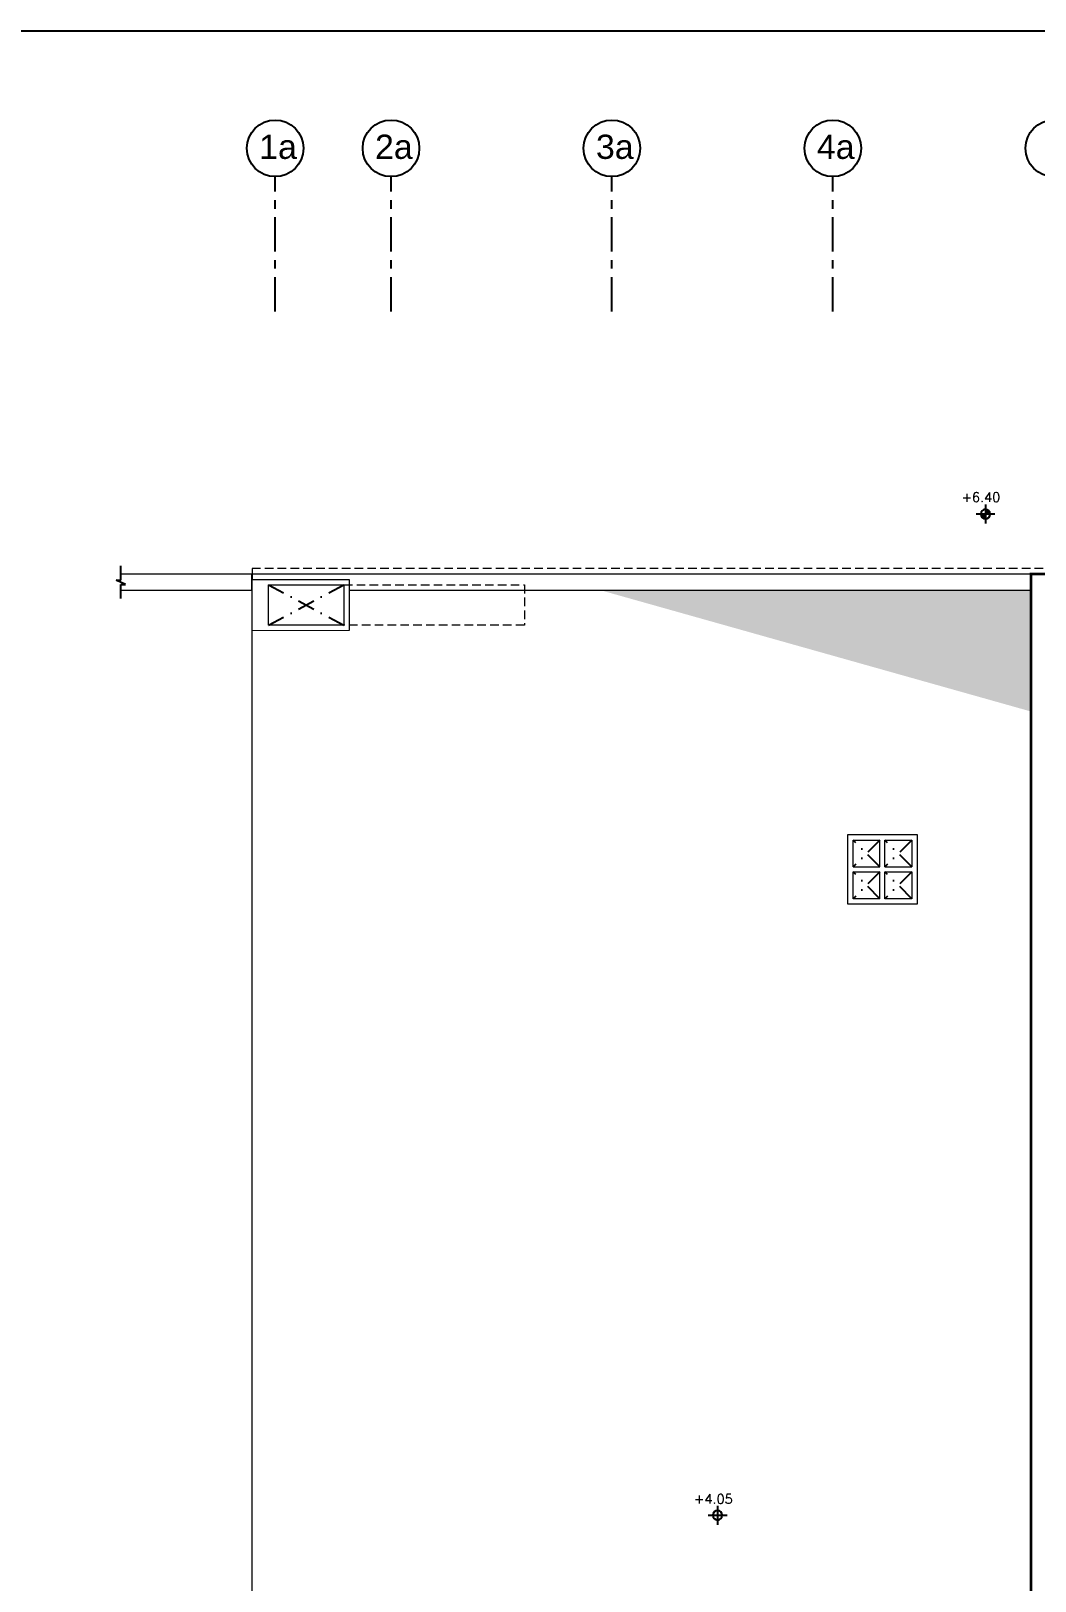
# Model space of a CAD drawing. Header units: millimetres. Extents: x 0 to 570263, y 0 to 232306.
# Drawn here: x 121051 to 158318, y 174433 to 231950 of the extents above; entities that cross this region are included whole.
import ezdxf

# ---------------------------------------------------------------- set-up
doc = ezdxf.new("R2010")
doc.units = ezdxf.units.MM
doc.header["$LTSCALE"] = 100
for name, pattern in [('DASHDOT2', [12.7, 6.35, -3.175, 0, -3.175]), ('Grid Line', [22.225, 12.7, -3.175, 3.175, -3.175]), ('Hidden', [9.525, 6.35, -3.175]), ('HIDDEN2', [4.7625, 3.175, -1.5875])]:
    doc.linetypes.add(name, pattern=pattern)
for name, color, linetype in [('A-COLS', 3, 'Continuous'), ('DLN020__', 6, 'Continuous'), ('DLN051__', 7, 'Continuous'), ('DLN08250', 5, 'Continuous'), ('DLN240__', 1, 'Continuous'), ('DLN270__', 3, 'Continuous'), ('DLN280__', 3, 'Continuous'), ('LAYOUT', 1, 'Continuous'), ('LEVEL', 1, 'Continuous')]:
    doc.layers.add(name, color=color, linetype=linetype)
doc.layers.add('A-WALL', color=7, linetype='Continuous', lineweight=9)
doc.styles.add('romans', font='romans.shx')
doc.styles.get("Standard").update_dxf_attribs({"font": 'swiss.ttf'})

# ---------------------------------------------------------------- blocks, each defined once
blk = doc.blocks.new('*X45')
at = {"color": 0}
for p, q in [((45956, 42700), (46156, 42700)), ((45956, 42694), (46156, 42694)), ((45957, 42688), (46156, 42688)), ((45957, 42681), (46156, 42681)), ((45958, 42675), (46156, 42675)), ((45959, 42669), (46156, 42669)), ((45960, 42662), (46156, 42662)), ((45962, 42656), (46156, 42656)), ((45964, 42650), (46156, 42650)), ((45965, 42644), (46156, 42644)), ((45968, 42638), (46156, 42638)), ((45970, 42631), (46156, 42631)), ((45973, 42625), (46156, 42625)), ((45975, 42619), (46156, 42619)), ((45978, 42612), (46156, 42612)), ((45982, 42606), (46156, 42606)), ((45986, 42600), (46156, 42600)), ((45990, 42594), (46156, 42594)), ((45994, 42588), (46156, 42588)), ((45999, 42581), (46156, 42581)), ((46004, 42575), (46156, 42575)), ((46009, 42569), (46156, 42569)), ((46015, 42562), (46156, 42562)), ((46022, 42556), (46156, 42556)), ((46029, 42550), (46156, 42550)), ((46037, 42544), (46156, 42544)), ((46047, 42538), (46156, 42538)), ((46057, 42531), (46156, 42531)), ((46069, 42525), (46156, 42525)), ((46083, 42519), (46156, 42519)), ((46102, 42512), (46156, 42512)), ((46133, 42506), (46156, 42506))]:
    blk.add_line(p, q, dxfattribs=at)
blk = doc.blocks.new('*X44')
at = {"color": 0}
for p, q in [((46156, 42900), (46200, 42900)), ((46156, 42894), (46222, 42894)), ((46156, 42888), (46238, 42888)), ((46156, 42881), (46250, 42881)), ((46156, 42875), (46261, 42875)), ((46156, 42869), (46271, 42869)), ((46156, 42862), (46279, 42862)), ((46156, 42856), (46287, 42856)), ((46156, 42850), (46294, 42850)), ((46156, 42844), (46300, 42844)), ((46156, 42838), (46306, 42838)), ((46156, 42831), (46311, 42831)), ((46156, 42825), (46316, 42825)), ((46156, 42819), (46320, 42819)), ((46156, 42812), (46324, 42812)), ((46156, 42806), (46328, 42806)), ((46156, 42800), (46332, 42800)), ((46156, 42794), (46335, 42794)), ((46156, 42788), (46338, 42788)), ((46156, 42781), (46341, 42781)), ((46156, 42775), (46343, 42775)), ((46156, 42769), (46345, 42769)), ((46156, 42762), (46347, 42762)), ((46156, 42756), (46349, 42756)), ((46156, 42750), (46351, 42750)), ((46156, 42744), (46352, 42744)), ((46156, 42738), (46353, 42738)), ((46156, 42731), (46354, 42731)), ((46156, 42725), (46355, 42725)), ((46156, 42719), (46355, 42719)), ((46156, 42712), (46356, 42712)), ((46156, 42706), (46356, 42706))]:
    blk.add_line(p, q, dxfattribs=at)
blk = doc.blocks.new('ELFIN')
at = {"layer": 'LEVEL'}
for p, q in [((0, 0), (-0.5, 0)), ((0, 0.5), (0, 0)), ((0, 0), (0, -0.5)), ((0.5, 0), (0, 0))]:
    blk.add_line(p, q, dxfattribs=at)
for start, end in [(90, 180), (180, 270), (0, 90), (270, 0)]:
    blk.add_arc((0, 0), 0.25, start, end, dxfattribs=at)
at = {"layer": 'LEVEL', "xscale": 0.00125, "yscale": 0.00125, "zscale": 0.00125}
for name in ['*X44', '*X45']:
    blk.add_blockref(name, (-57.695, -53.381), dxfattribs=at)
at = {"layer": 'LEVEL', "style": 'romans'}
blk.add_attdef('ELFIN', (0.254, 0.347), '', height=0.5, dxfattribs=at)
blk = doc.blocks.new('ELEX')
at = {"layer": 'LEVEL'}
for p, q in [((0.5, 0), (-0.5, 0)), ((0, 0.5), (0, -0.5))]:
    blk.add_line(p, q, dxfattribs=at)
blk.add_circle((0, 0), 0.25, dxfattribs=at)
at = {"layer": 'LEVEL', "style": 'romans'}
blk.add_attdef('ELEX', (0.257, 0.354), '', height=0.5, dxfattribs=at)
blk = doc.blocks.new('A$C4FED4B1D')
at = {"layer": 'A-WALL'}
h = blk.add_hatch(dxfattribs=at)
h.set_pattern_fill('EARTH', color=0, scale=150, angle=3.6498)
h.set_pattern_definition([(45, (-1165443161, -63663298.1), (-8e-10, 1347.03841816), [952.5, -952.5]), (45, (-1165443413.6, -63663045.6), (-8e-10, 1347.03841816), [952.5, -952.5]), (45, (-1165443666.1, -63662793), (-8e-10, 1347.03841816), [952.5, -952.5]), (135, (-1165443666.1, -63662624.6), (-1347.03841816, -8e-10), [952.5, -952.5]), (135, (-1165443413.6, -63662372.1), (-1347.03841816, -8e-10), [952.5, -952.5]), (135, (-1165443161, -63662119.5), (-1347.03841816, -8e-10), [952.5, -952.5])])
edge = h.paths.add_edge_path()
edge.add_line((28050, -4400), (28050, 100))
edge.add_line((28050, 100), (12072, 100))
edge.add_arc((-16454671, -58500900), 60774342, 74.26360899, 74.27925886, ccw=False)
at = {"layer": 'A-COLS', "color": 0, "lineweight": 18}
for p, q in [((-875, 700), (-5728, 700)), ((-875, 700), (-875, 100)), ((28650, 700), (-850, 700)), ((-850, 700), (-850, 500)), ((-5728, 100), (-875, 100)), ((-850, 100), (-850, 100)), ((2750, 100), (28050, 100)), ((28050, 100), (28050, -74250))]:
    blk.add_line(p, q, dxfattribs=at)
at = {"layer": 'A-WALL', "color": 0}
for p, q in [((22450, -10170), (22450, -9170)), ((22630, -10170), (22630, -9170)), ((21450, -10170), (22450, -10170)), ((21450, -10350), (22450, -10350)), ((22450, -11350), (22450, -10350)), ((22630, -10170), (23630, -10170)), ((22630, -10350), (23630, -10350)), ((22630, -11350), (22630, -10350))]:
    blk.add_line(p, q, dxfattribs=at)
at = {"layer": 'A-WALL', "color": 0, "elevation": 0}
for points in [[(-850, 500), (2750, 500), (2750, -1400), (-850, -1402)], [(-250, 300), (2550, 300), (2550, -1200), (-250, -1200)], [(21250, -11550), (21250, -8970), (23830, -8970), (23830, -11550)]]:
    blk.add_lwpolyline(points, close=True, dxfattribs=at)
for points in [[(21450, -10170), (21450, -9170), (22450, -9170)], [(22630, -9170), (23630, -9170), (23630, -10170)], [(22450, -11350), (21450, -11350), (21450, -10350)], [(23630, -10350), (23630, -11350), (22630, -11350)]]:
    blk.add_lwpolyline(points, dxfattribs=at)
at = {"layer": 'DLN240__', "color": 0}
for p, q in [((-5728, 471), (-5728, 998)), ((-5908, 475), (-5728, 471)), ((-5558, 312), (-5908, 475)), ((-5728, 315), (-5558, 312)), ((-5728, -212), (-5728, 315))]:
    blk.add_line(p, q, dxfattribs=at)
at = {"layer": 'DLN270__', "color": 0, "linetype": 'HIDDEN2', "lineweight": 18}
for p, q in [((63750, 900), (-850, 900)), ((-850, 900), (-850, 700))]:
    blk.add_line(p, q, dxfattribs=at)
at = {"layer": 'DLN270__', "color": 0, "linetype": 'Continuous', "lineweight": 18}
blk.add_line((-850, -86050), (-850, 100), dxfattribs=at)
at = {"layer": 'DLN270__', "color": 0, "linetype": 'HIDDEN2', "lineweight": 18}
blk.add_lwpolyline([(2550, 300), (9250, 300), (9250, -1200), (2550, -1200)], dxfattribs=at)
at = {"layer": 'DLN280__', "color": 0, "linetype": 'DASHDOT2'}
for p, q in [((-250, -1200), (2550, 300)), ((-250, 300), (2550, -1200)), ((22450, -9170), (21450, -10170)), ((22450, -10170), (21450, -9170)), ((23630, -10170), (22630, -9170)), ((23630, -9170), (22630, -10170)), ((22450, -10350), (21450, -11350)), ((22450, -11350), (21450, -10350)), ((23630, -10350), (22630, -11350)), ((23630, -11350), (22630, -10350))]:
    blk.add_line(p, q, dxfattribs=at)
at = {"layer": 'LEVEL', "color": 0}
ref = blk.add_blockref('ELFIN', (26364, 2927, 0), dxfattribs=dict(at, xscale=699.9999999999998, yscale=699.9999999999998, zscale=699.9999999999998))
ref.add_attrib('ELFIN', '+6.40', (25474, 3376, 0), dxfattribs={"height": 350, "style": 'romans'})
ref = blk.add_blockref('ELEX', (16422, -34228, 0), dxfattribs=dict(at, xscale=-700.0000002906565, yscale=700.0000002906564, zscale=700.0000002906563, rotation=2.479440652791709e-08))
ref.add_attrib('ELEX', '+4.05', (15544, -33796, 0), dxfattribs={"height": 350, "style": 'romans'})

msp = doc.modelspace()

# ---------------------------------------------------------------- linework, layer by layer
msp.add_lwpolyline([(290266.8, 0), (0, 0), (0, 231949.6), (290266.8, 231949.6)], close=True)
at = {"layer": 'DLN020__', "linetype": 'Grid Line'}
for p, q in [((130114.1, 221545.7), (130114.1, 226545.7)), ((134414.1, 221545.7), (134414.1, 226545.7)), ((142614.1, 221545.7), (142614.1, 226545.7)), ((150814.1, 221545.7), (150814.1, 226545.7))]:
    msp.add_line(p, q, dxfattribs=at)
at = {"layer": 'DLN020__', "linetype": 'Continuous'}
for centre in [(130114.1, 227595.7), (134414.1, 227595.7), (142614.1, 227595.7), (150814.1, 227595.7), (159014.1, 227595.7)]:
    msp.add_circle(centre, 1050, dxfattribs=at)
at = {"layer": 'DLN08250', "linetype": 'Hidden', "lineweight": 18, "const_width": 100}
msp.add_lwpolyline([(193864.1, 206698.8), (193864.1, 198337.1, -0.2579988), (198264.1, 190392.7), (198264.1, 138334), (188125, 125049.2), (142214.1, 125049.2), (142214.1, 134749.2), (158164.1, 134749.2), (158164.1, 211799), (181364.1, 211799), (181364.1, 206698.8)], format="xyb", close=True, dxfattribs=at)

# ---------------------------------------------------------------- block references
at = {"layer": 'LAYOUT'}
msp.add_blockref('A$C4FED4B1D', (130114.1, 211099.2), dxfattribs=at)

# ---------------------------------------------------------------- texts
at = {"layer": 'DLN051__', "char_height": 900, "attachment_point": 1}
for s, insert in [('1a', (129521.2, 228104.1)), ('2a', (133821.2, 228104.1)), ('3a', (142021.2, 228104.1)), ('4a', (150221.2, 228104.1))]:
    msp.add_mtext_dynamic_manual_height_columns(s, width=1139.353, gutter_width=1, heights=[0], dxfattribs=dict(at, insert=insert))

doc.saveas('drawing.dxf')
